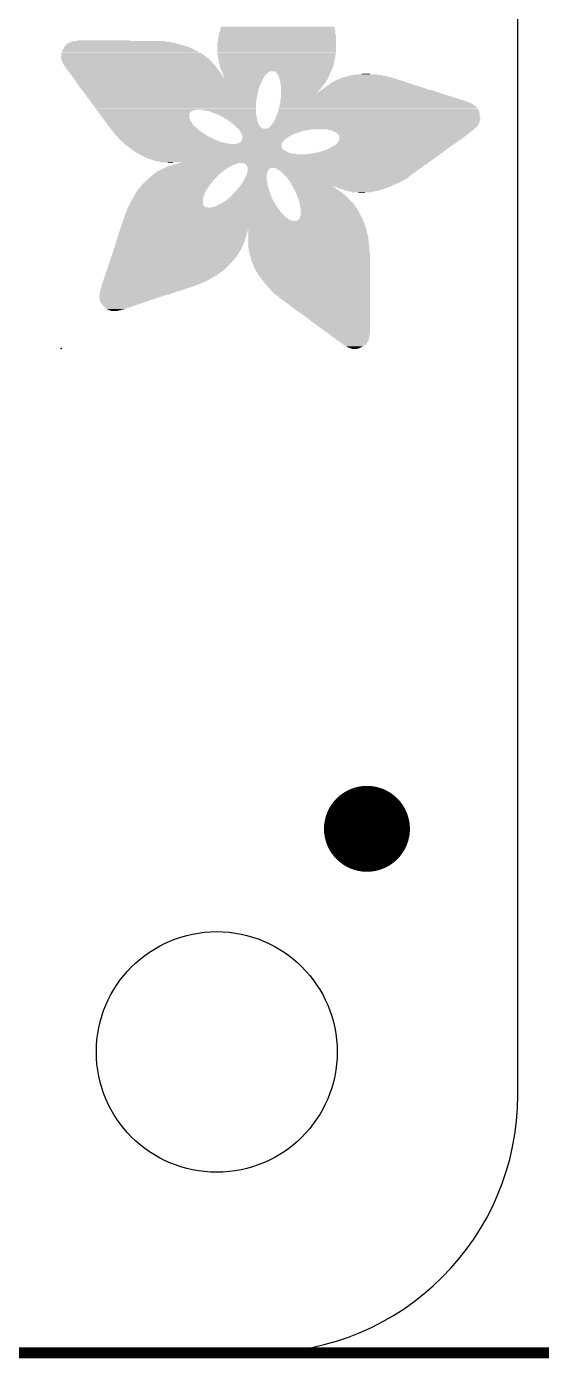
# Model space of a CAD drawing. Extents: x -5.3 to 74.7, y -12.4 to 39.9.
# Drawn here: x 59.29 to 65.27, y -0.07 to 15.43 of the extents above; entities that cross this region are included whole.
import ezdxf

# ---------------------------------------------------------------- set-up
doc = ezdxf.new("R2010")
doc.units = 0
for name, color, linetype in [('1', 12, 'CONTINUOUS'), ('20', 4, 'CONTINUOUS'), ('21', 40, 'CONTINUOUS'), ('23', 40, 'CONTINUOUS'), ('47', 253, 'CONTINUOUS')]:
    doc.layers.add(name, color=color, linetype=linetype)

# ---------------------------------------------------------------- blocks, each defined once
blk = doc.blocks.new('PIE')
at = {"const_width": 0.5}
blk.add_lwpolyline([(0, -0.25, 1), (0, 0.25, 1), (0, -0.25)], format="xyb", dxfattribs=at)
blk = doc.blocks.new('RECT')
blk.add_solid([(-0.5, -0.5), (0.5, -0.5), (-0.5, 0.5), (0.5, 0.5)])

msp = doc.modelspace()

# ---------------------------------------------------------------- linework, layer by layer
at = {"layer": '20'}
for p, q in [((65, 3), (65, 27.6604)), ((3, 0), (62, 0))]:
    msp.add_line(p, q, dxfattribs=at)
msp.add_circle((61.5, 3.5), 1.4, dxfattribs=at)
msp.add_arc((62, 3), 3, 270, 0, dxfattribs=at)
at = {"layer": '23'}
for p in [(59.69, 11.684), (63.246, 6.096)]:
    msp.add_point(p, dxfattribs=at)
at = {"layer": '47', "const_width": 0.13}
msp.add_lwpolyline([(7.5, 0), (74.65, 0)], dxfattribs=at)

# ---------------------------------------------------------------- block references
at = {"layer": '1'}
msp.add_blockref('PIE', (63.246, 6.096), dxfattribs=at)
at = {"layer": '21'}
for p, xscale, yscale in [((62.2046, 15.3645), 1.3488, 0.0076), ((62.2046, 15.3569), 1.3488, 0.0077), ((62.2046, 15.3492), 1.3488, 0.0076), ((62.2046, 15.3416), 1.3488, 0.0076), ((62.2047, 15.395), 1.3335, 0.0077), ((62.2085, 15.3873), 1.3411, 0.0076), ((62.2085, 15.3797), 1.3411, 0.0076), ((62.2085, 15.3721), 1.3411, 0.0076), ((62.2085, 15.4178), 1.3259, 0.0076), ((62.2085, 15.4102), 1.3259, 0.0076), ((62.2085, 15.4026), 1.3259, 0.0076), ((62.2123, 15.4254), 1.3183, 0.0076), ((60.452, 15.1892), 1.4554, 0.0076), ((60.4597, 15.1816), 1.4707, 0.0076), ((60.4444, 15.1968), 1.425, 0.0076), ((60.4253, 15.2121), 1.3716, 0.0076), ((60.4368, 15.2045), 1.3945, 0.0077), ((60.4178, 15.2197), 1.3411, 0.0076), ((60.4101, 15.2273), 1.2954, 0.0076), ((60.3987, 15.2349), 1.2573, 0.0076), ((60.391, 15.2426), 1.2115, 0.0077), ((60.3758, 15.2502), 1.1506, 0.0076), ((60.3606, 15.2578), 1.0744, 0.0076), ((60.1853, 15.2654), 0.602, 0.0076), ((62.197, 15.2426), 1.3792, 0.0077), ((62.197, 15.2349), 1.3792, 0.0076), ((62.197, 15.2273), 1.3792, 0.0076), ((62.197, 15.2197), 1.3792, 0.0076), ((62.197, 15.2121), 1.3792, 0.0076), ((62.197, 15.2045), 1.3792, 0.0077), ((62.197, 15.1968), 1.3792, 0.0076), ((62.197, 15.1892), 1.3792, 0.0076), ((62.197, 15.1816), 1.3792, 0.0076), ((62.2008, 15.2959), 1.3716, 0.0076), ((62.2008, 15.2883), 1.3716, 0.0076), ((62.2008, 15.2807), 1.3716, 0.0077), ((62.2008, 15.273), 1.3716, 0.0076), ((62.2008, 15.2654), 1.3716, 0.0076), ((62.2008, 15.2578), 1.3716, 0.0076), ((62.2008, 15.2502), 1.3716, 0.0076), ((62.2008, 15.334), 1.3564, 0.0076), ((62.2046, 15.3264), 1.364, 0.0076), ((62.2046, 15.3188), 1.364, 0.0077), ((62.2046, 15.3111), 1.364, 0.0076), ((62.2046, 15.3035), 1.364, 0.0076), ((60.5282, 15.0825), 1.684, 0.0076), ((60.4977, 15.1283), 1.6078, 0.0077), ((60.5053, 15.1206), 1.6231, 0.0076), ((60.5092, 15.113), 1.6307, 0.0076), ((60.5206, 15.0978), 1.6536, 0.0076), ((60.5282, 15.0902), 1.6688, 0.0077), ((60.5358, 15.0749), 1.684, 0.0076), ((60.5473, 15.0597), 1.7069, 0.0076), ((60.5511, 15.0521), 1.7145, 0.0077), ((60.5168, 15.1054), 1.6459, 0.0076), ((60.5397, 15.0673), 1.6917, 0.0076), ((60.5549, 15.0444), 1.7221, 0.0076), ((60.4901, 15.1435), 1.5774, 0.0076), ((60.4939, 15.1359), 1.585, 0.0076), ((60.5625, 15.0368), 1.7222, 0.0076), ((60.5663, 15.0292), 1.7298, 0.0076), ((60.4711, 15.1664), 1.524, 0.0077), ((60.4787, 15.1587), 1.5392, 0.0076), ((60.4863, 15.1511), 1.5544, 0.0076), ((60.4672, 15.174), 1.5011, 0.0076), ((62.197, 15.174), 1.3792, 0.0076), ((62.197, 15.1664), 1.3792, 0.0077), ((62.197, 15.1587), 1.3792, 0.0076), ((62.197, 15.1511), 1.3792, 0.0076), ((62.197, 15.1435), 1.3792, 0.0076), ((62.197, 15.1359), 1.3792, 0.0076), ((62.197, 15.1283), 1.3792, 0.0077), ((62.197, 15.1206), 1.3792, 0.0076), ((62.197, 15.113), 1.3792, 0.0076), ((62.1932, 15.1054), 1.3716, 0.0076), ((62.197, 15.0978), 1.364, 0.0076), ((62.197, 15.0902), 1.364, 0.0077), ((62.197, 15.0825), 1.364, 0.0076), ((62.197, 15.0749), 1.364, 0.0076), ((62.197, 15.0673), 1.364, 0.0076), ((62.1932, 15.0597), 1.3564, 0.0076), ((62.1932, 15.0521), 1.3564, 0.0077), ((62.197, 15.0444), 1.3488, 0.0076), ((62.197, 15.0368), 1.3488, 0.0076), ((62.197, 15.0292), 1.3488, 0.0076), ((60.5701, 15.0216), 1.7374, 0.0076), ((60.5778, 15.014), 1.7373, 0.0077), ((60.5816, 15.0063), 1.7449, 0.0076), ((60.5892, 14.9987), 1.745, 0.0076), ((60.593, 14.9911), 1.7526, 0.0076), ((60.6006, 14.9835), 1.7526, 0.0076), ((60.6082, 14.9759), 1.7526, 0.0077), ((60.6082, 14.9682), 1.7526, 0.0076), ((60.6158, 14.9606), 1.7526, 0.0076), ((60.6235, 14.953), 1.7526, 0.0076), ((60.6273, 14.9454), 1.7602, 0.0076), ((60.6311, 14.9378), 1.7526, 0.0077), ((60.6387, 14.9301), 1.7526, 0.0076), ((60.6425, 14.9225), 1.7602, 0.0076), ((60.6501, 14.9149), 1.7602, 0.0076), ((60.6539, 14.9073), 1.7526, 0.0076), ((60.6616, 14.8997), 1.7526, 0.0077), ((60.6654, 14.892), 1.7602, 0.0076), ((60.6692, 14.8844), 1.7526, 0.0076), ((60.6768, 14.8768), 1.7526, 0.0076), ((62.1932, 15.0216), 1.3411, 0.0076), ((62.1932, 15.014), 1.3411, 0.0077), ((62.1932, 14.9911), 1.3259, 0.0076), ((62.197, 15.0063), 1.3335, 0.0076), ((62.197, 14.9987), 1.3335, 0.0076), ((62.197, 14.9835), 1.3182, 0.0076), ((62.197, 14.9759), 1.3182, 0.0077), ((62.197, 14.9682), 1.3182, 0.0076), ((62.1932, 14.9606), 1.3106, 0.0076), ((62.197, 14.953), 1.303, 0.0076), ((62.197, 14.9454), 1.303, 0.0076), ((62.1932, 14.9378), 1.2954, 0.0077), ((62.197, 14.9301), 1.2878, 0.0076), ((62.1932, 14.9225), 1.2802, 0.0076), ((62.1932, 14.9149), 1.2802, 0.0076), ((61.8312, 14.8997), 0.541, 0.0077), ((61.8389, 14.9073), 0.5563, 0.0076), ((61.8312, 14.892), 0.5258, 0.0076), ((61.8274, 14.8844), 0.5182, 0.0076), ((61.8236, 14.8768), 0.5106, 0.0076), ((62.5056, 14.9073), 0.6554, 0.0076), ((62.5056, 14.8997), 0.64, 0.0077), ((62.5094, 14.892), 0.6324, 0.0076), ((62.5094, 14.8844), 0.6172, 0.0076), ((62.5132, 14.8768), 0.6096, 0.0076), ((63.2333, 14.8768), 0.099, 0.0076), ((60.6844, 14.8692), 1.7526, 0.0076), ((60.6844, 14.8616), 1.7526, 0.0077), ((60.692, 14.8539), 1.7526, 0.0076), ((60.6997, 14.8463), 1.7526, 0.0076), ((60.6997, 14.8387), 1.7526, 0.0076), ((60.7073, 14.8311), 1.7526, 0.0076), ((60.9397, 14.8235), 2.2022, 0.0077), ((60.9397, 14.8158), 2.187, 0.0076), ((60.9397, 14.8082), 2.187, 0.0076), ((60.9397, 14.8006), 2.1717, 0.0076), ((60.9435, 14.793), 2.164, 0.0076), ((60.9435, 14.7854), 2.1488, 0.0077), ((60.9435, 14.7777), 2.1488, 0.0076), ((60.9435, 14.7701), 2.1336, 0.0076), ((60.9473, 14.7625), 2.126, 0.0076), ((60.9511, 14.7549), 2.1184, 0.0076), ((60.9473, 14.7473), 2.1108, 0.0077), ((60.9512, 14.7396), 2.1031, 0.0076), ((60.9512, 14.732), 2.0879, 0.0076), ((60.9512, 14.7244), 2.0879, 0.0076), ((60.955, 14.7168), 2.0803, 0.0076), ((61.8198, 14.8616), 0.4876, 0.0077), ((61.816, 14.8539), 0.48, 0.0076), ((61.8237, 14.8692), 0.4953, 0.0076), ((61.8198, 14.8463), 0.4724, 0.0076), ((61.816, 14.8387), 0.4648, 0.0076), ((61.816, 14.8311), 0.4496, 0.0076), ((62.5094, 14.8692), 0.602, 0.0076), ((62.5132, 14.8616), 0.5944, 0.0077), ((62.5094, 14.8539), 0.5868, 0.0076), ((62.5133, 14.8463), 0.5791, 0.0076), ((62.5095, 14.8387), 0.5715, 0.0076), ((62.5095, 14.8311), 0.5715, 0.0076), ((62.5094, 14.8235), 0.5562, 0.0077), ((62.5094, 14.8158), 0.5562, 0.0076), ((62.5056, 14.8082), 0.5486, 0.0076), ((62.5056, 14.8006), 0.5334, 0.0076), ((62.5056, 14.793), 0.5334, 0.0076), ((62.5018, 14.7854), 0.5258, 0.0077), ((62.498, 14.7777), 0.5182, 0.0076), ((62.498, 14.7701), 0.5182, 0.0076), ((62.4942, 14.7625), 0.5105, 0.0076), ((62.4942, 14.7549), 0.4953, 0.0076), ((62.4904, 14.7473), 0.4877, 0.0077), ((62.4904, 14.7396), 0.4877, 0.0076), ((62.4828, 14.7244), 0.4725, 0.0076), ((62.4789, 14.7168), 0.4648, 0.0076), ((62.4866, 14.732), 0.4801, 0.0076), ((63.3285, 14.7168), 1.1583, 0.0076), ((63.321, 14.7244), 1.1277, 0.0076), ((63.3133, 14.732), 1.0973, 0.0076), ((63.3095, 14.7396), 1.0592, 0.0076), ((63.2981, 14.7473), 1.0211, 0.0077), ((63.2943, 14.7549), 0.983, 0.0076), ((63.2867, 14.7625), 0.9525, 0.0076), ((63.2828, 14.7701), 0.9144, 0.0076), ((63.2752, 14.7777), 0.8839, 0.0076), ((63.2714, 14.7854), 0.8458, 0.0077), ((63.2676, 14.793), 0.8078, 0.0076), ((63.2638, 14.8006), 0.7696, 0.0076), ((63.2562, 14.8082), 0.7239, 0.0076), ((63.2524, 14.8158), 0.6858, 0.0076), ((63.2523, 14.8235), 0.6401, 0.0077), ((63.2486, 14.8311), 0.6019, 0.0076), ((63.2486, 14.8387), 0.5563, 0.0076), ((63.2486, 14.8463), 0.4953, 0.0076), ((63.241, 14.8539), 0.4343, 0.0076), ((63.241, 14.8616), 0.3581, 0.0077), ((63.2371, 14.8692), 0.2591, 0.0076), ((60.9549, 14.7092), 2.065, 0.0077), ((60.9587, 14.7015), 2.0574, 0.0076), ((60.9587, 14.6939), 2.0574, 0.0076), ((60.9626, 14.6863), 2.0497, 0.0076), ((60.9626, 14.6787), 2.0345, 0.0076), ((60.9664, 14.6711), 2.0269, 0.0077), ((60.9664, 14.6634), 2.0269, 0.0076), ((60.9702, 14.6558), 2.0193, 0.0076), ((60.9702, 14.6482), 2.0041, 0.0076), ((60.974, 14.6406), 1.9964, 0.0076), ((60.974, 14.633), 1.9964, 0.0077), ((60.9778, 14.6253), 1.9888, 0.0076), ((60.9816, 14.6177), 1.9812, 0.0076), ((60.9778, 14.6101), 1.9736, 0.0076), ((60.9816, 14.6025), 1.966, 0.0076), ((60.9854, 14.5949), 1.9584, 0.0077), ((60.9893, 14.5872), 1.9507, 0.0076), ((60.9893, 14.5796), 1.9507, 0.0076), ((60.9931, 14.572), 1.9431, 0.0076), ((60.9969, 14.5644), 1.9355, 0.0076), ((63.2752, 14.5872), 2.0726, 0.0076), ((63.3019, 14.572), 2.126, 0.0076), ((63.3133, 14.5644), 2.1488, 0.0076), ((63.2867, 14.5796), 2.0955, 0.0076), ((62.4789, 14.7092), 0.4648, 0.0077), ((62.4751, 14.7015), 0.4572, 0.0076), ((62.4713, 14.6939), 0.4496, 0.0076), ((62.4675, 14.6863), 0.442, 0.0076), ((62.4637, 14.6787), 0.4344, 0.0076), ((62.4637, 14.6711), 0.4344, 0.0077), ((62.4599, 14.6634), 0.4267, 0.0076), ((62.4561, 14.6558), 0.4191, 0.0076), ((63.1838, 14.6482), 1.8745, 0.0076), ((63.1952, 14.6406), 1.8974, 0.0076), ((63.2219, 14.6253), 1.9507, 0.0076), ((63.2333, 14.6177), 1.9736, 0.0076), ((63.2448, 14.6101), 1.9965, 0.0076), ((63.2562, 14.6025), 2.0193, 0.0076), ((63.2676, 14.5949), 2.0422, 0.0077), ((63.2105, 14.633), 1.9279, 0.0077), ((63.3857, 14.6558), 1.425, 0.0076), ((63.3781, 14.6634), 1.3944, 0.0076), ((63.3705, 14.6711), 1.364, 0.0077), ((63.3629, 14.6787), 1.3335, 0.0076), ((63.359, 14.6863), 1.2954, 0.0076), ((63.3477, 14.6939), 1.2573, 0.0076), ((63.34, 14.7015), 1.2268, 0.0076), ((63.3324, 14.7092), 1.1963, 0.0077), ((60.9969, 14.5568), 1.9203, 0.0077), ((60.9969, 14.5491), 1.9203, 0.0076), ((61.0007, 14.5415), 1.9127, 0.0076), ((61.0045, 14.5339), 1.905, 0.0076), ((61.0083, 14.5263), 1.8974, 0.0076), ((61.0083, 14.5187), 1.8974, 0.0077), ((61.0121, 14.511), 1.8898, 0.0076), ((61.0159, 14.5034), 1.8822, 0.0076), ((61.0197, 14.4958), 1.8746, 0.0076), ((61.0197, 14.4882), 1.8746, 0.0076), ((61.0236, 14.4806), 1.8669, 0.0077), ((61.0274, 14.4729), 1.8593, 0.0076), ((61.0274, 14.4653), 1.8593, 0.0076), ((60.6768, 14.4577), 1.143, 0.0076), ((60.6654, 14.4501), 1.1049, 0.0076), ((60.6616, 14.4425), 1.0821, 0.0077), ((60.6578, 14.4348), 1.0745, 0.0076), ((60.6578, 14.4272), 1.0591, 0.0076), ((60.6616, 14.4196), 1.0515, 0.0076), ((60.6616, 14.412), 1.0363, 0.0076), ((61.6446, 14.4577), 0.6249, 0.0076), ((61.6674, 14.4501), 0.5792, 0.0076), ((61.6827, 14.4425), 0.5487, 0.0077), ((61.6941, 14.4348), 0.5258, 0.0076), ((61.7055, 14.4272), 0.503, 0.0076), ((61.717, 14.4196), 0.4801, 0.0076), ((61.7246, 14.412), 0.4649, 0.0076), ((63.3781, 14.412), 2.3546, 0.0076), ((63.3781, 14.4348), 2.3394, 0.0076), ((63.3819, 14.4272), 2.347, 0.0076), ((63.3819, 14.4196), 2.347, 0.0076), ((63.3819, 14.4501), 2.3318, 0.0076), ((63.3819, 14.4425), 2.3318, 0.0077), ((63.3781, 14.4653), 2.3241, 0.0076), ((63.3781, 14.4577), 2.3241, 0.0076), ((63.3705, 14.4958), 2.2936, 0.0076), ((63.3743, 14.4882), 2.3012, 0.0076), ((63.3743, 14.4806), 2.3012, 0.0077), ((63.3781, 14.4729), 2.3088, 0.0076), ((63.3666, 14.511), 2.2707, 0.0076), ((63.3476, 14.5339), 2.2326, 0.0076), ((63.3553, 14.5263), 2.2479, 0.0076), ((63.3591, 14.5187), 2.2555, 0.0077), ((63.3705, 14.5034), 2.2784, 0.0076), ((63.3438, 14.5415), 2.2098, 0.0076), ((63.3248, 14.5568), 2.1717, 0.0077), ((63.3324, 14.5491), 2.1869, 0.0076), ((60.6616, 14.4044), 1.0363, 0.0077), ((60.6654, 14.3967), 1.0287, 0.0076), ((60.6692, 14.3891), 1.0211, 0.0076), ((60.673, 14.3815), 1.0134, 0.0076), ((60.673, 14.3739), 1.0134, 0.0076), ((60.6768, 14.3663), 1.0058, 0.0077), ((60.6806, 14.3586), 0.9982, 0.0076), ((60.6844, 14.351), 1.0058, 0.0076), ((60.6882, 14.3434), 0.9982, 0.0076), ((60.6959, 14.3358), 0.9983, 0.0076), ((60.6997, 14.3282), 0.9906, 0.0077), ((60.7035, 14.3205), 0.9982, 0.0076), ((60.7111, 14.3129), 0.9982, 0.0076), ((60.7149, 14.3053), 0.9906, 0.0076), ((60.7225, 14.2977), 0.9906, 0.0076), ((60.7263, 14.2901), 0.9982, 0.0077), ((60.734, 14.2824), 0.9983, 0.0076), ((60.7416, 14.2748), 0.9982, 0.0076), ((60.7492, 14.2672), 0.9982, 0.0076), ((60.753, 14.2596), 1.0058, 0.0076), ((60.7606, 14.252), 1.0058, 0.0077), ((61.736, 14.4044), 0.442, 0.0077), ((61.7436, 14.3967), 0.4268, 0.0076), ((61.7551, 14.3891), 0.4191, 0.0076), ((61.7627, 14.3815), 0.4039, 0.0076), ((61.7703, 14.3739), 0.3886, 0.0076), ((61.7741, 14.3663), 0.381, 0.0077), ((61.7817, 14.3586), 0.3658, 0.0076), ((61.7932, 14.351), 0.3581, 0.0076), ((61.797, 14.3434), 0.3505, 0.0076), ((61.8046, 14.3358), 0.3353, 0.0076), ((61.8084, 14.3282), 0.3277, 0.0077), ((61.8198, 14.3205), 0.32, 0.0076), ((61.8236, 14.3129), 0.3124, 0.0076), ((61.8274, 14.3053), 0.3048, 0.0076), ((61.8389, 14.2977), 0.2971, 0.0076), ((61.8427, 14.2901), 0.2895, 0.0077), ((61.8503, 14.2824), 0.2896, 0.0076), ((61.8579, 14.2748), 0.2896, 0.0076), ((61.8617, 14.2672), 0.282, 0.0076), ((61.8694, 14.2596), 0.2819, 0.0076), ((61.877, 14.252), 0.2819, 0.0077), ((63.3057, 14.252), 2.408, 0.0077), ((63.3133, 14.2596), 2.4079, 0.0076), ((63.321, 14.2672), 2.4079, 0.0076), ((63.3285, 14.2748), 2.4079, 0.0076), ((63.3324, 14.2824), 2.4003, 0.0076), ((63.34, 14.2901), 2.4003, 0.0077), ((63.3477, 14.3053), 2.4003, 0.0076), ((63.3477, 14.2977), 2.4003, 0.0076), ((63.3514, 14.3129), 2.3927, 0.0076), ((63.3591, 14.3282), 2.3927, 0.0077), ((63.3591, 14.3205), 2.3927, 0.0076), ((63.3629, 14.3434), 2.3851, 0.0076), ((63.3629, 14.3358), 2.3851, 0.0076), ((63.3705, 14.3586), 2.3851, 0.0076), ((63.3705, 14.351), 2.3851, 0.0076), ((63.3743, 14.3739), 2.3774, 0.0076), ((63.3743, 14.3663), 2.3774, 0.0077), ((63.3743, 14.3967), 2.3622, 0.0076), ((63.3743, 14.3891), 2.3622, 0.0076), ((63.3781, 14.3815), 2.3698, 0.0076), ((63.3781, 14.4044), 2.3546, 0.0077), ((60.7683, 14.2443), 1.0059, 0.0076), ((60.7721, 14.2367), 1.0135, 0.0076), ((60.7797, 14.2291), 1.0135, 0.0076), ((60.7873, 14.2215), 1.0134, 0.0076), ((60.7988, 14.2139), 1.0211, 0.0077), ((60.8064, 14.2062), 1.0211, 0.0076), ((60.814, 14.1986), 1.0363, 0.0076), ((60.8216, 14.191), 1.0363, 0.0076), ((60.833, 14.1834), 1.044, 0.0076), ((60.8407, 14.1758), 1.0439, 0.0077), ((60.8521, 14.1681), 1.0515, 0.0076), ((60.8597, 14.1605), 1.0516, 0.0076), ((60.8711, 14.1529), 1.0592, 0.0076), ((60.8825, 14.1453), 1.0668, 0.0076), ((60.894, 14.1377), 1.0744, 0.0077), ((60.9054, 14.13), 1.082, 0.0076), ((60.9131, 14.1224), 1.0973, 0.0076), ((60.9283, 14.1148), 1.1125, 0.0076), ((60.9397, 14.1072), 1.1202, 0.0076), ((60.9588, 14.0996), 1.1277, 0.0077), ((61.8884, 14.2443), 0.2896, 0.0076), ((63.1228, 14.2367), 2.7432, 0.0076), ((62.1741, 14.2291), 0.8306, 0.0076), ((62.1551, 14.2215), 0.7772, 0.0076), ((62.1361, 14.2139), 0.7391, 0.0077), ((62.1246, 14.2062), 0.701, 0.0076), ((62.117, 14.1986), 0.6706, 0.0076), ((62.1056, 14.191), 0.6477, 0.0076), ((62.0979, 14.1834), 0.6172, 0.0076), ((62.0903, 14.1758), 0.602, 0.0077), ((62.037, 14.1072), 0.4953, 0.0076), ((62.0332, 14.0996), 0.4877, 0.0077), ((62.0865, 14.1681), 0.5792, 0.0076), ((62.0789, 14.1605), 0.5639, 0.0076), ((62.0636, 14.1453), 0.5334, 0.0076), ((62.0598, 14.1377), 0.5258, 0.0077), ((62.0522, 14.13), 0.5106, 0.0076), ((62.0484, 14.1224), 0.503, 0.0076), ((62.0713, 14.1529), 0.5487, 0.0076), ((62.0446, 14.1148), 0.4953, 0.0076), ((63.2943, 14.2443), 2.4155, 0.0076), ((63.6372, 14.2291), 1.6993, 0.0076), ((63.6524, 14.2215), 1.6536, 0.0076), ((63.6562, 14.2139), 1.6154, 0.0077), ((63.66, 14.2062), 1.5926, 0.0076), ((63.6639, 14.1986), 1.5697, 0.0076), ((63.6639, 14.191), 1.5393, 0.0076), ((63.6638, 14.1834), 1.524, 0.0076), ((63.6639, 14.1758), 1.5087, 0.0077), ((63.6601, 14.1681), 1.4859, 0.0076), ((63.6143, 14.0996), 1.3944, 0.0077), ((63.6562, 14.1529), 1.463, 0.0076), ((63.6486, 14.1453), 1.4478, 0.0076), ((63.6448, 14.1377), 1.4402, 0.0077), ((63.6601, 14.1605), 1.4707, 0.0076), ((63.6372, 14.13), 1.4249, 0.0076), ((63.6334, 14.1224), 1.4173, 0.0076), ((63.6296, 14.1148), 1.4097, 0.0076), ((63.622, 14.1072), 1.3945, 0.0076), ((60.9702, 14.0919), 1.1354, 0.0076), ((60.9892, 14.0843), 1.1582, 0.0076), ((61.0083, 14.0767), 1.1811, 0.0076), ((61.0349, 14.0691), 1.2192, 0.0076), ((61.3436, 14.0615), 1.8211, 0.0077), ((61.3474, 14.0538), 1.8135, 0.0076), ((61.3512, 14.0462), 1.8059, 0.0076), ((61.3588, 14.0386), 1.7907, 0.0076), ((61.3626, 14.031), 1.783, 0.0076), ((61.3664, 14.0234), 1.7754, 0.0077), ((61.3741, 14.0157), 1.7755, 0.0076), ((61.3817, 14.0081), 1.7603, 0.0076), ((61.3893, 14.0005), 1.7602, 0.0076), ((61.3969, 13.9929), 1.7602, 0.0076), ((61.4121, 13.9853), 1.7602, 0.0077), ((61.4236, 13.9776), 1.7679, 0.0076), ((61.4388, 13.97), 1.7678, 0.0076), ((61.4541, 13.9624), 1.7679, 0.0076), ((61.4731, 13.9548), 1.7907, 0.0076), ((61.5074, 13.9472), 1.8288, 0.0077), ((61.9913, 14.0691), 0.5257, 0.0076), ((62.0103, 14.0767), 0.503, 0.0076), ((62.018, 14.0843), 0.4877, 0.0076), ((62.0256, 14.0919), 0.4877, 0.0076), ((63.3285, 13.9472), 1.5393, 0.0077), ((63.3629, 13.9548), 1.4859, 0.0076), ((63.3895, 13.9624), 1.463, 0.0076), ((63.4086, 13.97), 1.4402, 0.0076), ((63.4315, 13.9776), 1.4249, 0.0076), ((63.4467, 13.9853), 1.4097, 0.0077), ((63.4619, 13.9929), 1.3944, 0.0076), ((63.4772, 14.0005), 1.3945, 0.0076), ((63.4886, 14.0081), 1.3868, 0.0076), ((63.5076, 14.0157), 1.3792, 0.0076), ((63.5153, 14.0234), 1.3793, 0.0077), ((63.5267, 14.031), 1.3716, 0.0076), ((63.5419, 14.0386), 1.3716, 0.0076), ((63.5495, 14.0462), 1.3716, 0.0076), ((63.561, 14.0538), 1.364, 0.0076), ((63.5724, 14.0615), 1.3716, 0.0077), ((63.58, 14.0691), 1.3716, 0.0076), ((63.5915, 14.0767), 1.3793, 0.0076), ((63.6029, 14.0919), 1.3868, 0.0076), ((63.5991, 14.0843), 1.3792, 0.0076), ((62.3494, 13.9395), 3.4824, 0.0076), ((62.3494, 13.9319), 3.4518, 0.0076), ((62.3532, 13.9243), 3.429, 0.0076), ((62.357, 13.9167), 3.4062, 0.0076), ((62.357, 13.9091), 3.3756, 0.0077), ((62.3608, 13.9014), 3.3528, 0.0076), ((62.3647, 13.8938), 3.3147, 0.0076), ((62.3723, 13.8862), 3.2843, 0.0076), ((62.3799, 13.8786), 3.2537, 0.0076), ((62.3837, 13.871), 3.2156, 0.0077), ((62.3951, 13.8633), 3.1776, 0.0076), ((62.4065, 13.8557), 3.1242, 0.0076), ((61.2636, 13.7871), 0.7315, 0.0076), ((61.2788, 13.7948), 0.7315, 0.0077), ((60.9588, 13.8481), 0.0609, 0.0076), ((61.2979, 13.8024), 0.7239, 0.0076), ((61.3169, 13.81), 0.7163, 0.0076), ((61.336, 13.8176), 0.7087, 0.0076), ((61.355, 13.8252), 0.701, 0.0076), ((61.3817, 13.8329), 0.6935, 0.0077), ((61.4045, 13.8405), 0.6934, 0.0076), ((62.5247, 13.8481), 2.8727, 0.0076), ((62.8828, 13.8405), 2.1412, 0.0076), ((62.8828, 13.8329), 2.1108, 0.0077), ((62.8828, 13.8252), 2.0955, 0.0076), ((62.879, 13.8176), 2.0726, 0.0076), ((62.879, 13.81), 2.0574, 0.0076), ((62.8752, 13.8024), 2.0498, 0.0076), ((62.8713, 13.7948), 2.0269, 0.0077), ((62.8676, 13.7871), 2.0193, 0.0076), ((61.0654, 13.6347), 0.7772, 0.0076), ((61.0731, 13.6424), 0.7773, 0.0077), ((61.0807, 13.65), 0.7773, 0.0076), ((61.0883, 13.6576), 0.7772, 0.0076), ((61.0959, 13.6652), 0.7772, 0.0076), ((61.1035, 13.6728), 0.7772, 0.0076), ((61.1112, 13.6805), 0.7773, 0.0077), ((61.1226, 13.6881), 0.7696, 0.0076), ((61.1302, 13.6957), 0.7696, 0.0076), ((61.1378, 13.7033), 0.7696, 0.0076), ((61.1454, 13.7109), 0.7696, 0.0076), ((61.1569, 13.7186), 0.762, 0.0077), ((61.1645, 13.7262), 0.762, 0.0076), ((61.1797, 13.7338), 0.762, 0.0076), ((61.1873, 13.7414), 0.762, 0.0076), ((61.1988, 13.749), 0.7544, 0.0076), ((61.2102, 13.7567), 0.7468, 0.0077), ((61.2255, 13.7643), 0.7467, 0.0076), ((61.2331, 13.7719), 0.7467, 0.0076), ((61.2521, 13.7795), 0.7392, 0.0076), ((61.9456, 13.6424), 0.2667, 0.0077), ((61.9456, 13.6347), 0.2667, 0.0076), ((61.9494, 13.6576), 0.2591, 0.0076), ((61.9494, 13.65), 0.2591, 0.0076), ((61.9532, 13.6728), 0.2515, 0.0076), ((61.9532, 13.6652), 0.2515, 0.0076), ((61.957, 13.6881), 0.2439, 0.0076), ((61.957, 13.6805), 0.2439, 0.0077), ((61.9608, 13.7033), 0.2362, 0.0076), ((61.9608, 13.6957), 0.2362, 0.0076), ((61.9684, 13.7338), 0.2362, 0.0076), ((61.9684, 13.7262), 0.2362, 0.0076), ((61.9684, 13.7186), 0.2362, 0.0077), ((61.9646, 13.7109), 0.2286, 0.0076), ((61.9798, 13.7643), 0.2438, 0.0076), ((61.976, 13.7567), 0.2362, 0.0077), ((61.976, 13.749), 0.2362, 0.0076), ((61.9722, 13.7414), 0.2286, 0.0076), ((61.9913, 13.7795), 0.2667, 0.0076), ((61.9837, 13.7719), 0.2515, 0.0076), ((63.0276, 13.7795), 1.684, 0.0076), ((63.0276, 13.7719), 1.6535, 0.0076), ((63.0314, 13.7643), 1.6307, 0.0076), ((63.0276, 13.7567), 1.6078, 0.0077), ((63.0314, 13.749), 1.585, 0.0076), ((63.0314, 13.7414), 1.5697, 0.0076), ((63.0276, 13.7338), 1.5469, 0.0076), ((63.0276, 13.7262), 1.5316, 0.0076), ((63.0237, 13.7186), 1.5087, 0.0077), ((63.0237, 13.7109), 1.4935, 0.0076), ((63.0237, 13.7033), 1.4783, 0.0076), ((63.02, 13.6957), 1.4555, 0.0076), ((63.02, 13.6881), 1.4401, 0.0076), ((63.02, 13.6805), 1.4249, 0.0077), ((63.0162, 13.6728), 1.4021, 0.0076), ((63.0162, 13.6652), 1.3869, 0.0076), ((63.0085, 13.6576), 1.3716, 0.0076), ((63.0047, 13.65), 1.3488, 0.0076), ((63.0048, 13.6424), 1.3335, 0.0077), ((63.0009, 13.6347), 1.3106, 0.0076), ((60.9588, 13.49), 0.8077, 0.0077), ((60.955, 13.4823), 0.8001, 0.0076), ((60.9626, 13.4976), 0.8001, 0.0076), ((60.9702, 13.5128), 0.8001, 0.0076), ((60.9702, 13.5052), 0.8001, 0.0076), ((60.9778, 13.5204), 0.8001, 0.0076), ((60.9816, 13.5281), 0.7924, 0.0077), ((60.9931, 13.5433), 0.8001, 0.0076), ((60.9893, 13.5357), 0.7925, 0.0076), ((60.9969, 13.5509), 0.7925, 0.0076), ((61.0045, 13.5585), 0.7925, 0.0076), ((61.0121, 13.5662), 0.7925, 0.0077), ((61.0197, 13.5814), 0.7924, 0.0076), ((61.0159, 13.5738), 0.7848, 0.0076), ((61.0274, 13.589), 0.7925, 0.0076), ((61.0312, 13.5966), 0.7849, 0.0076), ((61.0388, 13.6043), 0.7849, 0.0077), ((61.0464, 13.6119), 0.7849, 0.0076), ((61.054, 13.6195), 0.7848, 0.0076), ((61.0616, 13.6271), 0.7848, 0.0076), ((61.9075, 13.4823), 0.4343, 0.0076), ((61.9075, 13.49), 0.4191, 0.0077), ((61.9113, 13.4976), 0.4115, 0.0076), ((61.9151, 13.5052), 0.4039, 0.0076), ((61.9151, 13.5128), 0.3887, 0.0076), ((61.9189, 13.5204), 0.381, 0.0076), ((61.9227, 13.5281), 0.3734, 0.0077), ((61.9227, 13.5433), 0.3581, 0.0076), ((61.9227, 13.5357), 0.3581, 0.0076), ((61.9265, 13.5509), 0.3505, 0.0076), ((61.9265, 13.5585), 0.3353, 0.0076), ((61.9303, 13.5662), 0.3276, 0.0077), ((61.9341, 13.5814), 0.32, 0.0076), ((61.9341, 13.5738), 0.32, 0.0076), ((61.9341, 13.589), 0.3048, 0.0076), ((61.9379, 13.6043), 0.2972, 0.0077), ((61.9379, 13.5966), 0.2972, 0.0076), ((61.9417, 13.6119), 0.2896, 0.0076), ((61.9456, 13.6271), 0.2819, 0.0076), ((61.9456, 13.6195), 0.2819, 0.0076), ((62.9933, 13.6271), 1.2954, 0.0076), ((62.9895, 13.6195), 1.2725, 0.0076), ((62.9856, 13.6119), 1.2497, 0.0076), ((62.9819, 13.6043), 1.2421, 0.0077), ((62.9742, 13.5966), 1.2116, 0.0076), ((62.9666, 13.589), 1.1964, 0.0076), ((62.9628, 13.5814), 1.1734, 0.0076), ((62.6123, 13.5738), 0.4572, 0.0076), ((62.6199, 13.5662), 0.4724, 0.0077), ((62.6275, 13.5585), 0.4724, 0.0076), ((62.6352, 13.5509), 0.4877, 0.0076), ((62.6427, 13.5433), 0.4877, 0.0076), ((62.6504, 13.5357), 0.5029, 0.0076), ((62.658, 13.5281), 0.503, 0.0077), ((62.6656, 13.5204), 0.5182, 0.0076), ((62.6733, 13.5128), 0.5181, 0.0076), ((62.6771, 13.5052), 0.5257, 0.0076), ((62.6885, 13.4976), 0.5334, 0.0076), ((62.6923, 13.49), 0.541, 0.0077), ((62.6999, 13.4823), 0.541, 0.0076), ((63.1914, 13.5738), 0.6858, 0.0076), ((63.1914, 13.5662), 0.64, 0.0077), ((63.1952, 13.5585), 0.602, 0.0076), ((63.1914, 13.5509), 0.5638, 0.0076), ((63.1914, 13.5433), 0.5182, 0.0076), ((63.1914, 13.5357), 0.4724, 0.0076), ((63.1914, 13.5281), 0.4268, 0.0077), ((63.1914, 13.5204), 0.3658, 0.0076), ((63.1876, 13.5128), 0.2972, 0.0076), ((63.1876, 13.5052), 0.221, 0.0076), ((63.1838, 13.4976), 0.0762, 0.0076), ((60.9321, 13.3223), 0.9373, 0.0076), ((60.9207, 13.3299), 0.8991, 0.0076), ((60.9131, 13.3376), 0.8839, 0.0077), ((60.9131, 13.3528), 0.8687, 0.0076), ((60.9131, 13.3452), 0.8687, 0.0076), ((60.913, 13.368), 0.8534, 0.0076), ((60.913, 13.3604), 0.8534, 0.0076), ((60.9168, 13.3833), 0.8458, 0.0076), ((60.9168, 13.3757), 0.8458, 0.0077), ((60.9206, 13.3985), 0.8382, 0.0076), ((60.9206, 13.3909), 0.8382, 0.0076), ((60.9245, 13.4138), 0.8305, 0.0077), ((60.9245, 13.4061), 0.8305, 0.0076), ((60.9283, 13.429), 0.8229, 0.0076), ((60.9283, 13.4214), 0.8229, 0.0076), ((60.9321, 13.4366), 0.8153, 0.0076), ((60.9397, 13.4519), 0.8154, 0.0077), ((60.9397, 13.4442), 0.8154, 0.0076), ((60.9473, 13.4671), 0.8154, 0.0076), ((60.9435, 13.4595), 0.8078, 0.0076), ((60.9512, 13.4747), 0.8077, 0.0076), ((61.8122, 13.3223), 0.7925, 0.0076), ((61.8313, 13.3299), 0.7391, 0.0076), ((61.8427, 13.3376), 0.7163, 0.0077), ((61.8465, 13.3452), 0.6934, 0.0076), ((61.8503, 13.3528), 0.6706, 0.0076), ((61.8579, 13.3604), 0.6554, 0.0076), ((61.8617, 13.368), 0.6324, 0.0076), ((61.8693, 13.3757), 0.6172, 0.0077), ((61.8693, 13.3833), 0.602, 0.0076), ((61.877, 13.3909), 0.5867, 0.0076), ((61.877, 13.3985), 0.5715, 0.0076), ((61.8808, 13.4061), 0.5487, 0.0076), ((61.8846, 13.4138), 0.541, 0.0077), ((61.8846, 13.4214), 0.5258, 0.0076), ((61.8884, 13.429), 0.5182, 0.0076), ((61.8922, 13.4366), 0.4953, 0.0076), ((61.896, 13.4442), 0.4876, 0.0076), ((61.8998, 13.4519), 0.48, 0.0077), ((61.8998, 13.4595), 0.4648, 0.0076), ((61.9036, 13.4671), 0.4572, 0.0076), ((61.9036, 13.4747), 0.442, 0.0076), ((62.7114, 13.4671), 0.5639, 0.0076), ((62.7076, 13.4747), 0.5563, 0.0076), ((62.7189, 13.4595), 0.5639, 0.0076), ((62.7228, 13.4519), 0.5715, 0.0077), ((62.7342, 13.4366), 0.5792, 0.0076), ((62.738, 13.429), 0.5868, 0.0076), ((62.7304, 13.4442), 0.5715, 0.0076), ((62.7495, 13.4138), 0.5943, 0.0077), ((62.7457, 13.4214), 0.5867, 0.0076), ((62.7533, 13.4061), 0.6019, 0.0076), ((62.7609, 13.3985), 0.602, 0.0076), ((62.7647, 13.3909), 0.6096, 0.0076), ((62.7685, 13.3833), 0.6172, 0.0076), ((62.7723, 13.3757), 0.6248, 0.0077), ((62.7799, 13.368), 0.6248, 0.0076), ((62.7799, 13.3604), 0.6248, 0.0076), ((62.7876, 13.3452), 0.6401, 0.0076), ((62.7838, 13.3528), 0.6325, 0.0076), ((62.7914, 13.3376), 0.6477, 0.0077), ((62.7914, 13.3299), 0.6477, 0.0076), ((62.799, 13.3223), 0.6477, 0.0076), ((61.3931, 13.1699), 1.966, 0.0076), ((61.3817, 13.1775), 1.9431, 0.0076), ((61.3702, 13.2004), 1.905, 0.0076), ((61.374, 13.1928), 1.9126, 0.0076), ((61.3817, 13.1852), 1.9279, 0.0077), ((61.3626, 13.2156), 1.8746, 0.0076), ((61.3664, 13.208), 1.8822, 0.0076), ((61.3588, 13.2233), 1.8669, 0.0077), ((61.3512, 13.2461), 1.8364, 0.0076), ((61.355, 13.2385), 1.844, 0.0076), ((61.3588, 13.2309), 1.8516, 0.0076), ((61.3474, 13.2614), 1.8135, 0.0077), ((61.3512, 13.2537), 1.8212, 0.0076), ((61.3436, 13.269), 1.8059, 0.0076), ((61.3436, 13.2842), 1.7907, 0.0076), ((61.3436, 13.2766), 1.7907, 0.0076), ((61.3359, 13.3071), 1.7602, 0.0076), ((61.3398, 13.2995), 1.7679, 0.0077), ((61.3436, 13.2918), 1.7755, 0.0076), ((61.3397, 13.3147), 1.7526, 0.0076), ((62.8142, 13.1699), 0.7696, 0.0076), ((62.8218, 13.1775), 0.7544, 0.0076), ((62.8257, 13.1852), 0.7467, 0.0077), ((62.8257, 13.2004), 0.7315, 0.0076), ((62.8257, 13.1928), 0.7315, 0.0076), ((62.8257, 13.2156), 0.7163, 0.0076), ((62.8257, 13.208), 0.7163, 0.0076), ((62.8219, 13.2233), 0.7087, 0.0077), ((62.8028, 13.3147), 0.6553, 0.0076), ((62.8028, 13.3071), 0.6553, 0.0076), ((62.8066, 13.2995), 0.663, 0.0077), ((62.8104, 13.2918), 0.6706, 0.0076), ((62.8104, 13.2842), 0.6706, 0.0076), ((62.8142, 13.2766), 0.6782, 0.0076), ((62.8142, 13.269), 0.6782, 0.0076), ((62.818, 13.2614), 0.6858, 0.0077), ((62.818, 13.2537), 0.6858, 0.0076), ((62.8218, 13.2461), 0.6934, 0.0076), ((62.8218, 13.2385), 0.6934, 0.0076), ((62.8257, 13.2309), 0.7011, 0.0076), ((61.1036, 13.0175), 1.4935, 0.0076), ((61.1112, 13.0404), 1.4935, 0.0076), ((61.1074, 13.0328), 1.4859, 0.0077), ((61.1074, 13.0251), 1.4859, 0.0076), ((61.115, 13.0632), 1.4859, 0.0076), ((61.115, 13.0556), 1.4859, 0.0076), ((61.115, 13.048), 1.4859, 0.0076), ((61.8046, 13.0861), 2.8499, 0.0076), ((61.8084, 13.0785), 2.8575, 0.0076), ((61.8084, 13.0709), 2.8575, 0.0077), ((61.8046, 13.109), 2.8347, 0.0077), ((61.8084, 13.1013), 2.8423, 0.0076), ((61.8084, 13.0937), 2.8423, 0.0076), ((61.8046, 13.1318), 2.8194, 0.0076), ((61.8084, 13.1242), 2.827, 0.0076), ((61.8084, 13.1166), 2.827, 0.0076), ((61.8046, 13.1547), 2.8041, 0.0076), ((61.8084, 13.1471), 2.8118, 0.0077), ((61.8084, 13.1394), 2.8118, 0.0076), ((61.8084, 13.1623), 2.7965, 0.0076), ((62.5513, 13.0632), 1.3716, 0.0076), ((62.5513, 13.0556), 1.3716, 0.0076), ((62.5551, 13.048), 1.3792, 0.0076), ((62.5551, 13.0404), 1.3792, 0.0076), ((62.5551, 13.0328), 1.3792, 0.0077), ((62.5551, 13.0251), 1.3792, 0.0076), ((62.559, 13.0175), 1.3869, 0.0076), ((61.0502, 12.8575), 1.4783, 0.0076), ((61.054, 12.8727), 1.4859, 0.0076), ((61.054, 12.8651), 1.4859, 0.0076), ((61.0617, 12.8956), 1.4859, 0.0076), ((61.0617, 12.888), 1.4859, 0.0076), ((61.0617, 12.8803), 1.4859, 0.0077), ((61.0731, 12.9184), 1.4935, 0.0077), ((61.0693, 12.9108), 1.4859, 0.0076), ((61.0693, 12.9032), 1.4859, 0.0076), ((61.0807, 12.9413), 1.4935, 0.0076), ((61.0769, 12.9337), 1.4859, 0.0076), ((61.0769, 12.9261), 1.4859, 0.0076), ((61.0883, 12.9642), 1.4935, 0.0076), ((61.0845, 12.9566), 1.4859, 0.0077), ((61.0845, 12.9489), 1.4859, 0.0076), ((61.0959, 12.9947), 1.4936, 0.0077), ((61.0921, 12.987), 1.4859, 0.0076), ((61.0921, 12.9794), 1.4859, 0.0076), ((61.0921, 12.9718), 1.4859, 0.0076), ((61.0998, 13.0099), 1.4859, 0.0076), ((61.0998, 13.0023), 1.4859, 0.0076), ((62.559, 13.0099), 1.3869, 0.0076), ((62.559, 13.0023), 1.3869, 0.0076), ((62.559, 12.9947), 1.3869, 0.0077), ((62.5666, 12.9489), 1.4021, 0.0076), ((62.5666, 12.9413), 1.4021, 0.0076), ((62.5666, 12.9337), 1.4021, 0.0076), ((62.5666, 12.9261), 1.4021, 0.0076), ((62.5666, 12.9184), 1.4021, 0.0077), ((62.5666, 12.9108), 1.4021, 0.0076), ((62.5666, 12.9032), 1.4021, 0.0076), ((62.5704, 12.8956), 1.4097, 0.0076), ((62.5704, 12.888), 1.4097, 0.0076), ((62.5704, 12.8803), 1.4097, 0.0077), ((62.5704, 12.8727), 1.4097, 0.0076), ((62.5704, 12.8651), 1.4097, 0.0076), ((62.5704, 12.8575), 1.4097, 0.0076), ((62.5628, 12.987), 1.3945, 0.0076), ((62.5628, 12.9794), 1.3945, 0.0076), ((62.5628, 12.9718), 1.3945, 0.0076), ((62.5628, 12.9642), 1.3945, 0.0076), ((62.5628, 12.9566), 1.3945, 0.0077), ((60.9778, 12.7127), 1.4402, 0.0076), ((60.974, 12.7051), 1.4326, 0.0076), ((60.9892, 12.7356), 1.4478, 0.0076), ((60.9892, 12.7279), 1.4478, 0.0077), ((60.9854, 12.7203), 1.4402, 0.0076), ((60.9968, 12.7432), 1.4478, 0.0076), ((61.0045, 12.7584), 1.4631, 0.0076), ((61.0007, 12.7508), 1.4555, 0.0076), ((61.0159, 12.7813), 1.4706, 0.0076), ((61.0121, 12.7737), 1.463, 0.0076), ((61.0083, 12.766), 1.4554, 0.0077), ((61.0235, 12.8041), 1.4706, 0.0077), ((61.0235, 12.7965), 1.4706, 0.0076), ((61.0197, 12.7889), 1.463, 0.0076), ((61.035, 12.827), 1.4783, 0.0076), ((61.035, 12.8194), 1.4783, 0.0076), ((61.0312, 12.8118), 1.4707, 0.0076), ((61.0464, 12.8499), 1.4859, 0.0076), ((61.0426, 12.8422), 1.4783, 0.0077), ((61.0426, 12.8346), 1.4783, 0.0076), ((62.5704, 12.8499), 1.4097, 0.0076), ((62.5742, 12.8422), 1.4021, 0.0077), ((62.5742, 12.8346), 1.4021, 0.0076), ((62.5742, 12.827), 1.4021, 0.0076), ((62.5742, 12.8194), 1.4021, 0.0076), ((62.5742, 12.8118), 1.4021, 0.0076), ((62.578, 12.8041), 1.4097, 0.0077), ((62.5818, 12.7965), 1.402, 0.0076), ((62.5818, 12.7889), 1.402, 0.0076), ((62.5818, 12.7813), 1.402, 0.0076), ((62.5818, 12.7737), 1.402, 0.0076), ((62.5856, 12.766), 1.3944, 0.0077), ((62.5856, 12.7584), 1.3944, 0.0076), ((62.5856, 12.7508), 1.3944, 0.0076), ((62.5894, 12.7432), 1.3868, 0.0076), ((62.5894, 12.7356), 1.3868, 0.0076), ((62.5894, 12.7279), 1.3868, 0.0077), ((62.5894, 12.7203), 1.3868, 0.0076), ((62.5932, 12.7127), 1.3792, 0.0076), ((62.5932, 12.7051), 1.3792, 0.0076), ((60.8635, 12.5527), 1.3182, 0.0076), ((60.8826, 12.5755), 1.3411, 0.0077), ((60.875, 12.5679), 1.3259, 0.0076), ((60.8711, 12.5603), 1.3182, 0.0076), ((60.9016, 12.5984), 1.364, 0.0076), ((60.894, 12.5908), 1.3487, 0.0076), ((60.8902, 12.5832), 1.3411, 0.0076), ((60.9168, 12.6213), 1.3792, 0.0076), ((60.913, 12.6136), 1.3716, 0.0077), ((60.9092, 12.606), 1.364, 0.0076), ((60.9321, 12.6441), 1.3945, 0.0076), ((60.9283, 12.6365), 1.3869, 0.0076), ((60.9245, 12.6289), 1.3793, 0.0076), ((60.9435, 12.6594), 1.402, 0.0076), ((60.9397, 12.6517), 1.3944, 0.0077), ((60.9474, 12.667), 1.4097, 0.0076), ((60.9588, 12.6822), 1.4173, 0.0076), ((60.955, 12.6746), 1.4097, 0.0076), ((60.9626, 12.6898), 1.4249, 0.0077), ((60.9702, 12.6975), 1.4249, 0.0076), ((62.597, 12.6975), 1.3716, 0.0076), ((62.597, 12.6898), 1.3716, 0.0077), ((62.597, 12.6822), 1.3716, 0.0076), ((62.6009, 12.6746), 1.3639, 0.0076), ((62.6009, 12.667), 1.3639, 0.0076), ((62.6046, 12.6594), 1.3563, 0.0076), ((62.6046, 12.6517), 1.3563, 0.0077), ((62.6046, 12.6441), 1.3563, 0.0076), ((62.6085, 12.6365), 1.3487, 0.0076), ((62.6085, 12.6289), 1.3487, 0.0076), ((62.6123, 12.6213), 1.3411, 0.0076), ((62.6123, 12.6136), 1.3411, 0.0077), ((62.6161, 12.606), 1.3335, 0.0076), ((62.6161, 12.5984), 1.3335, 0.0076), ((62.6199, 12.5908), 1.3258, 0.0076), ((62.6199, 12.5832), 1.3258, 0.0076), ((62.6237, 12.5755), 1.3182, 0.0077), ((62.6275, 12.5679), 1.3106, 0.0076), ((62.6275, 12.5603), 1.3106, 0.0076), ((62.6313, 12.5527), 1.303, 0.0076), ((60.692, 12.4079), 1.0668, 0.0076), ((60.6806, 12.4003), 1.044, 0.0076), ((60.6692, 12.3927), 1.0211, 0.0076), ((60.7378, 12.4384), 1.143, 0.0076), ((60.7073, 12.4155), 1.082, 0.0076), ((60.7264, 12.4308), 1.1201, 0.0076), ((60.7188, 12.4232), 1.1049, 0.0077), ((60.7568, 12.4536), 1.1658, 0.0076), ((60.7492, 12.446), 1.1506, 0.0076), ((60.7683, 12.4612), 1.1887, 0.0077), ((60.7949, 12.4841), 1.2268, 0.0076), ((60.7873, 12.4765), 1.2116, 0.0076), ((60.7797, 12.4689), 1.1963, 0.0076), ((60.8178, 12.507), 1.2573, 0.0076), ((60.8025, 12.4917), 1.2268, 0.0076), ((60.8102, 12.4993), 1.2421, 0.0077), ((60.8406, 12.5298), 1.2878, 0.0076), ((60.833, 12.5222), 1.2726, 0.0076), ((60.8292, 12.5146), 1.265, 0.0076), ((60.8559, 12.5451), 1.303, 0.0076), ((60.8521, 12.5374), 1.2954, 0.0077), ((62.6313, 12.5451), 1.303, 0.0076), ((62.6351, 12.5374), 1.2954, 0.0077), ((62.639, 12.5298), 1.2877, 0.0076), ((62.639, 12.5222), 1.2877, 0.0076), ((62.6427, 12.5146), 1.2801, 0.0076), ((62.6466, 12.507), 1.2725, 0.0076), ((62.6504, 12.4993), 1.2649, 0.0077), ((62.6504, 12.4917), 1.2649, 0.0076), ((62.6542, 12.4841), 1.2573, 0.0076), ((62.658, 12.4765), 1.2496, 0.0076), ((62.6618, 12.4689), 1.242, 0.0076), ((62.6618, 12.4612), 1.242, 0.0077), ((62.6656, 12.4536), 1.2344, 0.0076), ((62.6694, 12.446), 1.2268, 0.0076), ((62.6732, 12.4384), 1.2192, 0.0076), ((62.6771, 12.4308), 1.2115, 0.0076), ((62.6771, 12.4232), 1.2115, 0.0077), ((62.6808, 12.4155), 1.2039, 0.0076), ((62.6847, 12.4079), 1.1963, 0.0076), ((62.6885, 12.4003), 1.1887, 0.0076), ((62.6923, 12.3927), 1.1811, 0.0076), ((60.5511, 12.3241), 0.8306, 0.0076), ((60.5282, 12.3089), 0.7848, 0.0077), ((60.5168, 12.3012), 0.762, 0.0076), ((60.5053, 12.2936), 0.7391, 0.0076), ((60.494, 12.286), 0.7163, 0.0076), ((60.4825, 12.2784), 0.6934, 0.0076), ((60.4711, 12.2708), 0.6705, 0.0077), ((60.4597, 12.2631), 0.6477, 0.0076), ((60.5397, 12.3165), 0.8077, 0.0076), ((60.4291, 12.2403), 0.5715, 0.0076), ((60.6044, 12.3546), 0.922, 0.0076), ((60.5663, 12.3317), 0.8458, 0.0076), ((60.452, 12.2555), 0.6172, 0.0076), ((60.4406, 12.2479), 0.5944, 0.0076), ((60.6159, 12.3622), 0.9449, 0.0076), ((60.5892, 12.347), 0.8915, 0.0077), ((60.5778, 12.3393), 0.8687, 0.0076), ((60.6425, 12.3774), 0.983, 0.0076), ((60.654, 12.3851), 1.0059, 0.0077), ((60.6311, 12.3698), 0.9601, 0.0076), ((62.6961, 12.3851), 1.1734, 0.0077), ((62.6999, 12.3774), 1.1658, 0.0076), ((62.7037, 12.3698), 1.1582, 0.0076), ((62.7075, 12.3622), 1.1506, 0.0076), ((62.7113, 12.3546), 1.143, 0.0076), ((62.7152, 12.347), 1.1353, 0.0077), ((62.7189, 12.3393), 1.1277, 0.0076), ((62.7228, 12.3317), 1.1201, 0.0076), ((62.7266, 12.3241), 1.1125, 0.0076), ((62.7304, 12.3165), 1.1049, 0.0076), ((62.7342, 12.3089), 1.0972, 0.0077), ((62.738, 12.3012), 1.0896, 0.0076), ((62.7456, 12.2936), 1.0744, 0.0076), ((62.7494, 12.286), 1.0668, 0.0076), ((62.7533, 12.2784), 1.0591, 0.0076), ((62.757, 12.2708), 1.0515, 0.0077), ((62.7647, 12.2631), 1.0363, 0.0076), ((62.7685, 12.2555), 1.0287, 0.0076), ((62.7723, 12.2479), 1.021, 0.0076), ((62.7799, 12.2403), 1.0058, 0.0076), ((60.4177, 12.2327), 0.5486, 0.0077), ((60.4101, 12.225), 0.5182, 0.0076), ((60.3987, 12.2174), 0.4953, 0.0076), ((60.391, 12.2098), 0.4649, 0.0076), ((60.372, 12.1946), 0.4114, 0.0077), ((60.3835, 12.2022), 0.4343, 0.0076), ((60.3644, 12.1869), 0.381, 0.0076), ((60.3568, 12.1793), 0.3505, 0.0076), ((60.3492, 12.1717), 0.3201, 0.0076), ((60.3415, 12.1641), 0.2896, 0.0076), ((60.3339, 12.1565), 0.259, 0.0077), ((60.3301, 12.1488), 0.221, 0.0076), ((60.3225, 12.1412), 0.1905, 0.0076), ((60.3148, 12.1336), 0.1447, 0.0076), ((60.3111, 12.126), 0.0915, 0.0076), ((62.7837, 12.2327), 0.9982, 0.0077), ((62.7875, 12.225), 0.9906, 0.0076), ((62.7951, 12.2174), 0.9753, 0.0076), ((62.799, 12.2098), 0.9677, 0.0076), ((62.8066, 12.2022), 0.9525, 0.0076), ((62.8104, 12.1946), 0.9448, 0.0077), ((62.8142, 12.1869), 0.9372, 0.0076), ((62.8218, 12.1793), 0.922, 0.0076), ((62.8256, 12.1717), 0.9144, 0.0076), ((62.8295, 12.1641), 0.9067, 0.0076), ((62.8371, 12.1565), 0.8915, 0.0077), ((62.8409, 12.1488), 0.8839, 0.0076), ((62.8447, 12.1412), 0.8763, 0.0076), ((62.8523, 12.1336), 0.861, 0.0076), ((62.8561, 12.126), 0.8534, 0.0076), ((62.8637, 12.1184), 0.8382, 0.0077), ((62.8676, 12.1107), 0.8305, 0.0076), ((62.8713, 12.1031), 0.8229, 0.0076), ((62.879, 12.0955), 0.8077, 0.0076), ((62.8828, 12.0879), 0.8001, 0.0076), ((62.8866, 12.0803), 0.7924, 0.0077), ((62.8942, 12.0726), 0.7772, 0.0076), ((62.898, 12.065), 0.7696, 0.0076), ((62.9057, 12.0574), 0.7543, 0.0076), ((62.9094, 12.0498), 0.7467, 0.0076), ((62.9133, 12.0422), 0.7391, 0.0077), ((62.9209, 12.0345), 0.7239, 0.0076), ((62.9247, 12.0269), 0.7162, 0.0076), ((62.9285, 12.0193), 0.7086, 0.0076), ((62.9361, 12.0117), 0.6934, 0.0076), ((62.9399, 12.0041), 0.6858, 0.0077), ((62.9438, 11.9964), 0.6781, 0.0076), ((62.9514, 11.9888), 0.6629, 0.0076), ((62.9552, 11.9812), 0.6553, 0.0076), ((62.9628, 11.9736), 0.64, 0.0076), ((62.9666, 11.966), 0.6324, 0.0077), ((62.9704, 11.9583), 0.6248, 0.0076), ((62.978, 11.9507), 0.6096, 0.0076), ((62.9819, 11.9431), 0.6019, 0.0076), ((62.9856, 11.9355), 0.5943, 0.0076), ((62.9933, 11.9279), 0.5791, 0.0077), ((62.9971, 11.9202), 0.5715, 0.0076), ((63.0009, 11.9126), 0.5638, 0.0076), ((63.0085, 11.905), 0.5486, 0.0076), ((63.0123, 11.8974), 0.541, 0.0076), ((63.02, 11.8898), 0.5257, 0.0077), ((63.0237, 11.8821), 0.5181, 0.0076), ((63.0276, 11.8745), 0.5105, 0.0076), ((63.0352, 11.8669), 0.4953, 0.0076), ((63.039, 11.8593), 0.4876, 0.0076), ((63.0428, 11.8517), 0.48, 0.0077), ((63.0504, 11.844), 0.4648, 0.0076), ((63.0504, 11.8364), 0.4496, 0.0076), ((63.0543, 11.8288), 0.4419, 0.0076), ((63.0618, 11.8212), 0.4267, 0.0076), ((63.0657, 11.8136), 0.4191, 0.0077), ((63.0733, 11.8059), 0.4038, 0.0076), ((63.0733, 11.7983), 0.3886, 0.0076), ((63.0771, 11.7907), 0.381, 0.0076), ((63.0847, 11.7831), 0.3658, 0.0076), ((63.0847, 11.7755), 0.3505, 0.0077), ((63.0886, 11.7678), 0.3429, 0.0076), ((63.0924, 11.7602), 0.3201, 0.0076), ((63.0923, 11.7526), 0.3048, 0.0076), ((63.0999, 11.745), 0.2895, 0.0076), ((63.0999, 11.7374), 0.2743, 0.0077), ((63.0999, 11.7297), 0.2591, 0.0076), ((63.1, 11.7221), 0.2286, 0.0076), ((63.1038, 11.7145), 0.2057, 0.0076), ((63.0999, 11.7069), 0.1829, 0.0076), ((63.1, 11.6993), 0.1524, 0.0077), ((63.1038, 11.6916), 0.1143, 0.0076), ((63.1038, 11.684), 0.0686, 0.0076)]:
    msp.add_blockref('RECT', p, dxfattribs=dict(at, xscale=xscale, yscale=yscale))

doc.saveas('drawing.dxf')
